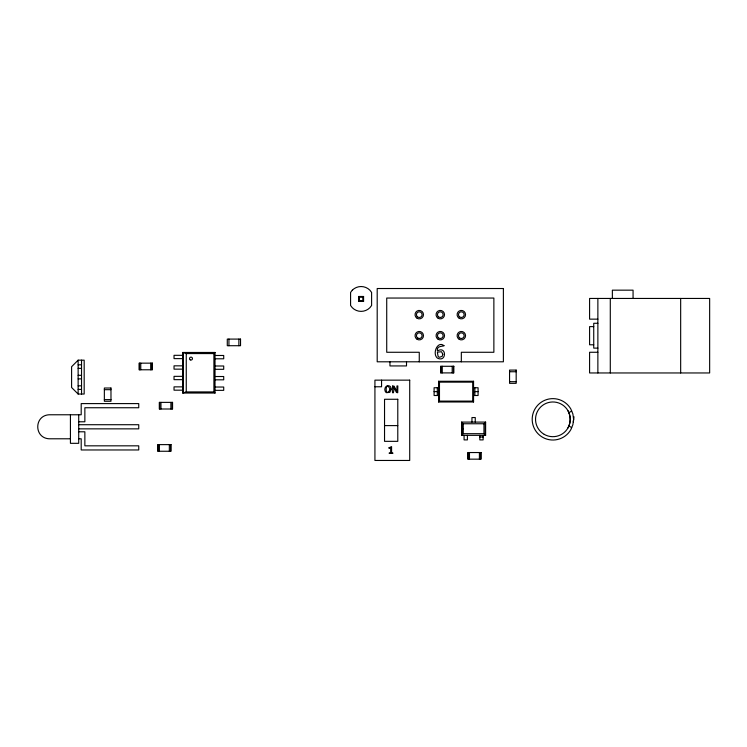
<?xml version="1.0" encoding="UTF-8"?>
<svg xmlns="http://www.w3.org/2000/svg" width="747" height="747" viewBox="0 0 747 747"><rect width="100%" height="100%" fill="white"/><g stroke="black" fill="none" stroke-linecap="round" stroke-linejoin="round"><path stroke-width="1.12" d="M573.322 421.999L574.013 416.77M567.925 428.012C570.895 422.662 570.895 415.995 567.925 410.654M78.136 360.166L71.6 366.712L71.6 387.497L78.136 394.033L84.178 394.033L84.178 360.166L78.136 360.166L78.136 394.033M215.024 393.034L213.903 391.914L213.903 353.574L215.024 352.463L182.726 352.463L182.726 393.034L215.024 393.034L215.024 352.463M182.726 393.034L186.255 391.914L213.903 391.914M358.607 301.443L359.354 300.696L362.827 300.696L363.574 301.443L363.574 296.475L358.607 296.475L358.607 301.443L363.574 301.443M358.607 296.475L359.354 297.213L362.827 297.213L363.574 296.475M438.61 401.979L439.479 401.111L472.702 401.111L473.561 401.979L473.561 381.269L438.61 381.269L438.61 401.979L473.561 401.979M438.61 381.269L439.479 382.137L472.702 382.137L473.561 381.269M461.599 435.342L463.252 433.69L483.953 433.69L485.615 435.342L485.615 422.092L461.599 422.092L461.599 435.342L485.615 435.342M461.599 422.092L463.252 423.754L483.953 423.754L485.615 422.092M568.794 412.746L571.679 411.046M597.871 319.146L589.588 319.146L589.588 298.445L709.65 298.445L709.65 372.958L589.588 372.958L589.588 352.267L597.871 352.267M597.871 323.283L593.734 323.283L593.734 348.121L597.871 348.121M593.734 326.616L589.588 326.616L589.588 344.787L593.734 344.787M182.726 352.463L186.255 353.574L213.903 353.574M182.726 355.32L174.032 355.32L174.032 358.625L182.726 358.625M215.024 355.479L223.717 355.479L223.717 358.793L215.024 358.793M78.136 364.807L81.535 364.807M182.726 365.834L174.032 365.834L174.032 369.149L182.726 369.149M215.024 366.002L223.717 366.002L223.717 369.307L215.024 369.307M78.136 368.364L81.535 368.364M509.557 371.745L516.177 371.745M78.136 375.321L81.535 375.321M182.726 376.348L174.032 376.348L174.032 379.663L182.726 379.663M215.024 376.516L223.717 376.516L223.717 379.821L215.024 379.821M78.136 378.878L81.535 378.878M509.557 381.68L516.177 381.68M78.136 385.835L81.535 385.835M374.929 386.769L381.558 386.769L381.558 380.148M182.726 386.862L174.032 386.862L174.032 390.177L182.726 390.177M215.024 387.03L223.717 387.03L223.717 390.345L215.024 390.345M438.61 387.74L434.091 387.74L434.091 395.508L438.61 395.508M473.561 387.74L478.08 387.74L478.08 395.508L473.561 395.508M78.136 389.402L81.535 389.402M104.356 389.682L110.976 389.682M434.091 391.624L438.61 391.624M473.561 391.624L478.08 391.624M104.356 399.617L110.976 399.617M78.715 421.784L84.859 421.784L84.859 407.741L138.746 407.741L138.746 403.595L81.199 403.595L81.199 414.772L50.675 414.772C33.456 414.015 33.456 439.544 50.675 438.788L70.433 438.788M78.715 424.716L138.746 424.716L138.746 428.853L78.715 428.853M384.537 425.603L397.787 425.603M461.599 428.722L463.252 428.722M78.715 431.785L84.859 431.785L84.859 445.828L138.746 445.828L138.746 449.965L81.199 449.965L81.199 438.788L78.715 438.788M479.817 436.995L483.122 436.995M568.794 425.911L571.679 427.611M680.666 298.445L680.666 372.958M633.064 298.445L633.064 290.163L612.363 290.163L612.363 298.445M610.29 298.445L610.29 372.958M597.871 298.445L597.871 372.958M485.214 422.494L485.214 434.95M483.953 423.754L483.953 433.69M483.122 435.342L483.122 439.899L479.817 439.899L479.817 435.342M480.648 452.542L480.648 459.162M479.406 452.542L479.406 459.162M475.26 422.092L475.26 417.545L471.945 417.545L471.945 422.092M474.859 387.74L474.859 395.508M472.702 382.137L472.702 401.111M469.471 452.542L469.471 459.162M468.229 452.542L468.229 459.162M467.398 435.342L467.398 439.899L464.083 439.899L464.083 435.342M463.252 423.754L463.252 433.69M461.991 422.494L461.991 434.95M461.329 361.8L461.329 352.276L493.87 352.276L493.87 298.044L386.722 298.044L386.722 352.276L419.263 352.276L419.263 361.8M453.438 366.282L453.438 372.902M452.196 366.282L452.196 372.902M442.261 366.282L442.261 372.902M441.019 366.282L441.019 372.902M439.479 382.137L439.479 401.111M437.312 387.74L437.312 395.508M406.508 361.8L406.508 365.937L389.953 365.937L389.953 361.8M362.827 297.213L362.827 300.696M359.354 297.213L359.354 300.696M238.872 339.091L238.872 345.712M228.937 339.091L228.937 345.712M186.255 353.574L186.255 391.914M183.286 353.023L183.286 392.474M172.137 402.381L172.137 409.001M170.895 402.381L170.895 409.001M170.587 444.624L170.587 451.253M169.345 444.624L169.345 451.253M160.96 402.381L160.96 409.001M159.718 402.381L159.718 409.001M159.41 444.624L159.41 451.253M158.168 444.624L158.168 451.253M151.94 363.154L151.94 369.784M150.698 363.154L150.698 369.784M140.763 363.154L140.763 369.784M139.521 363.154L139.521 369.784M81.535 360.166L81.535 394.033M78.715 414.772L78.715 443.326L70.433 443.326L70.433 414.772M443.989 345.702C442.289 346.673 436.192 345.646 437.359 350.969C447.051 345.319 446.659 363.145 437.238 358C432.046 353.396 437.695 340.352 443.989 345.702M389 447.836L389.159 448.34L390.672 447.472L390.672 452.775C384.826 453.494 396.984 453.634 391.596 452.775L391.577 446.585L389 447.836M391.111 389.234L389.869 392.334L386.563 392.67A2.4 2.4 0 0 1 385.293 391.484C383.753 388.729 386.022 384.481 389.411 385.956A2.437 2.437 0 0 1 390.69 387.123L391.111 389.234M390.13 389.29C384.78 400.289 384.948 378.355 390.13 389.29M573.593 419.328L572.884 424.688L570.82 429.684A20.701 20.701 0 0 1 539.586 435.184A20.701 20.701 0 0 1 539.586 403.473A20.701 20.701 0 0 1 570.82 408.982L572.884 413.969L573.593 419.328M442.803 354.274L442.159 356.375L439.479 357.271A1.998 1.998 0 0 1 438.087 356.282L437.387 352.444L438.013 352.08L441.486 351.725L442.803 354.274M392.614 386.04C391.344 395.938 394.761 394.239 393.482 386.853L396.48 392.464L397.721 392.726L397.834 385.91L396.928 385.975L396.946 391.54L394.061 386.115L392.614 386.04M352.304 290.172L350.576 292.432L350.576 305.476L352.304 307.736A12.419 12.419 0 0 0 369.868 307.736L371.604 305.476L371.604 292.432L369.868 290.172A12.419 12.419 0 0 0 352.304 290.172M503.385 288.519L377.198 288.519L377.198 361.8L503.385 361.8L503.385 288.519M240.534 339.091L227.284 339.091L227.284 345.712L240.534 345.712L240.534 339.091M152.351 363.154L139.101 363.154L139.101 369.784L152.351 369.784L152.351 363.154M453.849 366.282L440.599 366.282L440.599 372.902L453.849 372.902L453.849 366.282M516.177 370.092L509.557 370.092L509.557 383.332L516.177 383.332L516.177 370.092M409.711 380.148L374.929 380.148L374.929 460.46L409.711 460.46L409.711 380.148M110.976 388.02L104.356 388.02L104.356 401.27L110.976 401.27L110.976 388.02M397.787 399.272L384.537 399.272L384.537 441.337L397.787 441.337L397.787 399.272M172.557 402.381L159.307 402.381L159.307 409.001L172.557 409.001L172.557 402.381M171.007 444.624L157.757 444.624L157.757 451.253L171.007 451.253L171.007 444.624M481.068 452.542L467.818 452.542L467.818 459.162L481.068 459.162L481.068 452.542M190.252 359.867A1.466 1.466 0 0 0 192.455 358.597A1.466 1.466 0 0 0 190.252 357.327A1.466 1.466 0 0 0 190.252 359.867M544.218 434.362A17.358 17.358 0 0 0 570.25 419.328A17.358 17.358 0 0 0 544.218 404.295A17.358 17.358 0 0 0 544.218 434.362M459.218 318.306A4.221 4.221 0 0 0 465.549 314.646A4.221 4.221 0 0 0 459.218 310.985A4.221 4.221 0 0 0 459.218 318.306M459.218 339.334A4.221 4.221 0 0 0 465.549 335.674A4.221 4.221 0 0 0 459.218 332.023A4.221 4.221 0 0 0 459.218 339.334M459.321 337.681A2.829 2.829 0 0 0 464.055 336.411A2.829 2.829 0 0 0 460.591 332.947A2.829 2.829 0 0 0 459.321 337.681M459.321 316.644A2.829 2.829 0 0 0 464.055 315.374A2.829 2.829 0 0 0 460.591 311.91A2.829 2.829 0 0 0 459.321 316.644M417.153 318.306A4.221 4.221 0 0 0 423.484 314.646A4.221 4.221 0 0 0 417.153 310.985A4.221 4.221 0 0 0 417.153 318.306M417.153 339.334A4.221 4.221 0 0 0 423.484 335.674A4.221 4.221 0 0 0 417.153 332.023A4.221 4.221 0 0 0 417.153 339.334M417.853 338.13A2.829 2.829 0 0 0 422.092 335.674A2.829 2.829 0 0 0 417.853 333.227A2.829 2.829 0 0 0 417.853 338.13M417.265 316.644A2.829 2.829 0 0 0 421.999 315.374A2.829 2.829 0 0 0 418.535 311.91A2.829 2.829 0 0 0 417.265 316.644M438.181 318.306A4.221 4.221 0 0 0 444.521 314.646A4.221 4.221 0 0 0 438.181 310.985A4.221 4.221 0 0 0 438.181 318.306M438.181 339.334A4.221 4.221 0 0 0 444.521 335.674A4.221 4.221 0 0 0 438.181 332.023A4.221 4.221 0 0 0 438.181 339.334M438.293 337.681A2.829 2.829 0 0 0 443.027 336.411A2.829 2.829 0 0 0 439.563 332.947A2.829 2.829 0 0 0 438.293 337.681M438.293 316.644A2.829 2.829 0 0 0 443.027 315.374A2.829 2.829 0 0 0 439.563 311.91A2.829 2.829 0 0 0 438.293 316.644"/></g></svg>
